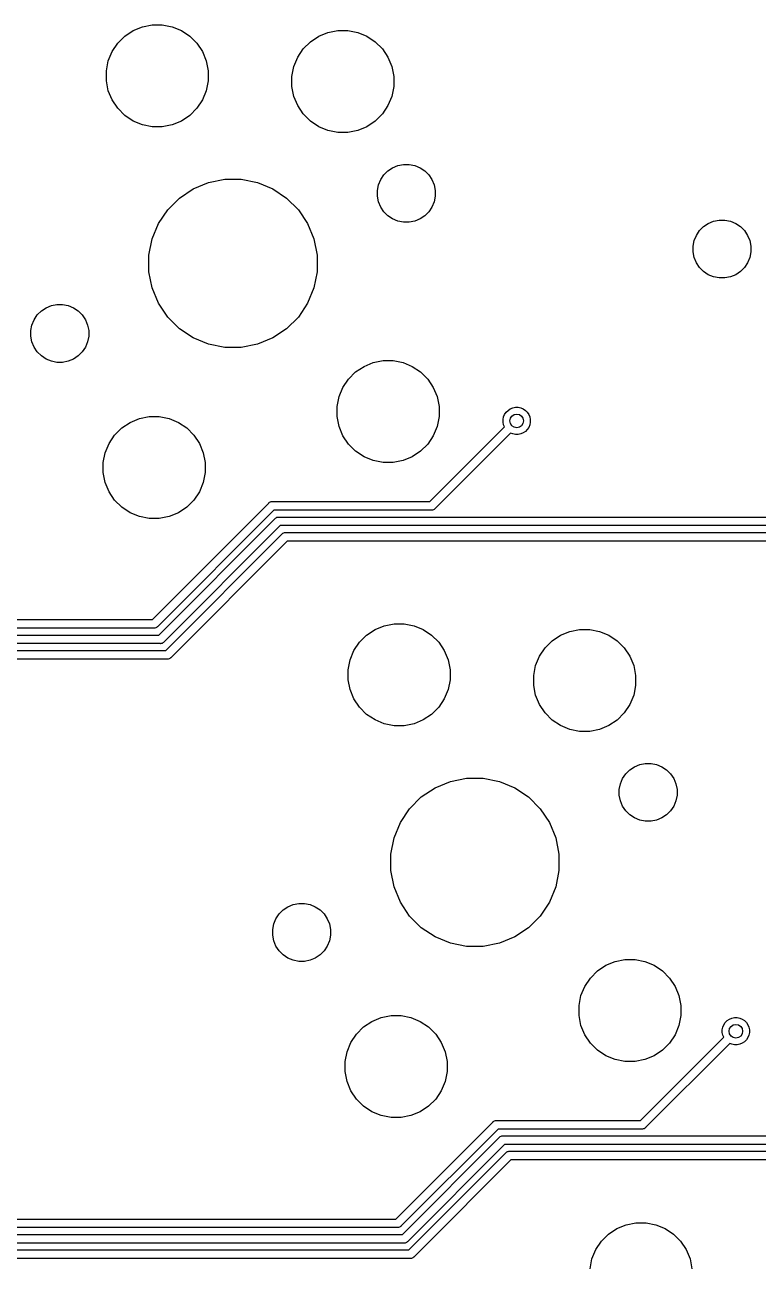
# Model space of a CAD drawing. Extents: x 0.3 to 11, y -13.3 to 4.6.
# Drawn here: x 8.258 to 9.108, y -9.626 to -8.19 of the extents above; entities that cross this region are included whole.
import ezdxf

# ---------------------------------------------------------------- set-up
doc = ezdxf.new("R2010")
doc.units = 0
doc.header["$MEASUREMENT"] = 0
doc.layers.add('BLACK', color=7, linetype='CONTINUOUS')

msp = doc.modelspace()

# ---------------------------------------------------------------- linework, layer by layer
at = {"layer": 'BLACK', "linetype": 'CONTINUOUS'}
for p, q in [((8.37388, -8.20297), (8.38355, -8.19651)), ((8.38355, -8.19651), (8.3943, -8.19205)), ((8.3943, -8.19205), (8.40571, -8.18978)), ((8.40571, -8.18978), (8.41734, -8.18978)), ((8.41734, -8.18978), (8.42875, -8.19205)), ((8.42875, -8.19205), (8.4395, -8.19651)), ((8.4395, -8.19651), (8.44917, -8.20297)), ((8.59852, -8.20307), (8.60926, -8.19862)), ((8.60926, -8.19862), (8.62067, -8.19635)), ((8.62067, -8.19635), (8.63231, -8.19635)), ((8.63231, -8.19635), (8.64372, -8.19862)), ((8.64372, -8.19862), (8.65446, -8.20307)), ((8.35919, -8.22087), (8.36566, -8.21119)), ((8.36566, -8.21119), (8.37388, -8.20297)), ((8.44917, -8.20297), (8.4574, -8.21119)), ((8.4574, -8.21119), (8.46386, -8.22087)), ((8.58062, -8.21776), (8.58885, -8.20953)), ((8.58885, -8.20953), (8.59852, -8.20307)), ((8.65446, -8.20307), (8.66414, -8.20953)), ((8.66414, -8.20953), (8.67236, -8.21776)), ((8.35474, -8.23161), (8.35919, -8.22087)), ((8.46386, -8.22087), (8.46831, -8.23161)), ((8.56971, -8.23818), (8.57416, -8.22743)), ((8.57416, -8.22743), (8.58062, -8.21776)), ((8.67236, -8.21776), (8.67882, -8.22743)), ((8.67882, -8.22743), (8.68328, -8.23818)), ((8.35247, -8.24302), (8.35474, -8.23161)), ((8.35247, -8.25466), (8.35247, -8.24302)), ((8.46831, -8.23161), (8.47058, -8.24302)), ((8.47058, -8.24302), (8.47058, -8.25466)), ((8.56744, -8.24959), (8.56971, -8.23818)), ((8.68328, -8.23818), (8.68555, -8.24959)), ((8.35474, -8.26607), (8.35247, -8.25466)), ((8.47058, -8.25466), (8.46831, -8.26607)), ((8.56744, -8.26122), (8.56744, -8.24959)), ((8.68555, -8.24959), (8.68555, -8.26122)), ((8.35919, -8.27681), (8.35474, -8.26607)), ((8.46831, -8.26607), (8.46386, -8.27681)), ((8.56971, -8.27263), (8.56744, -8.26122)), ((8.57416, -8.28338), (8.56971, -8.27263)), ((8.68328, -8.27263), (8.67882, -8.28338)), ((8.68555, -8.26122), (8.68328, -8.27263)), ((8.36566, -8.28648), (8.35919, -8.27681)), ((8.37388, -8.29471), (8.36566, -8.28648)), ((8.4574, -8.28648), (8.44917, -8.29471)), ((8.46386, -8.27681), (8.4574, -8.28648)), ((8.58062, -8.29305), (8.57416, -8.28338)), ((8.67882, -8.28338), (8.67236, -8.29305)), ((8.38355, -8.30117), (8.37388, -8.29471)), ((8.3943, -8.30563), (8.38355, -8.30117)), ((8.4395, -8.30117), (8.42875, -8.30563)), ((8.44917, -8.29471), (8.4395, -8.30117)), ((8.58885, -8.30128), (8.58062, -8.29305)), ((8.59852, -8.30774), (8.58885, -8.30128)), ((8.66414, -8.30128), (8.65446, -8.30774)), ((8.67236, -8.29305), (8.66414, -8.30128)), ((8.40571, -8.30789), (8.3943, -8.30563)), ((8.41734, -8.30789), (8.40571, -8.30789)), ((8.42875, -8.30563), (8.41734, -8.30789)), ((8.60926, -8.31219), (8.59852, -8.30774)), ((8.62067, -8.31446), (8.60926, -8.31219)), ((8.63231, -8.31446), (8.62067, -8.31446)), ((8.64372, -8.31219), (8.63231, -8.31446)), ((8.65446, -8.30774), (8.64372, -8.31219)), ((8.67403, -8.36356), (8.67869, -8.3589)), ((8.67869, -8.3589), (8.68418, -8.35523)), ((8.68418, -8.35523), (8.69028, -8.35271)), ((8.69028, -8.35271), (8.69675, -8.35142)), ((8.69675, -8.35142), (8.70335, -8.35142)), ((8.70335, -8.35142), (8.70982, -8.35271)), ((8.70982, -8.35271), (8.71592, -8.35523)), ((8.71592, -8.35523), (8.7214, -8.3589)), ((8.7214, -8.3589), (8.72607, -8.36356)), ((8.45312, -8.37968), (8.47086, -8.37234)), ((8.47086, -8.37234), (8.48968, -8.36859)), ((8.48968, -8.36859), (8.50888, -8.36859)), ((8.50888, -8.36859), (8.5277, -8.37234)), ((8.5277, -8.37234), (8.54544, -8.37968)), ((8.66784, -8.37515), (8.67036, -8.36905)), ((8.67036, -8.36905), (8.67403, -8.36356)), ((8.72607, -8.36356), (8.72974, -8.36905)), ((8.72974, -8.36905), (8.73226, -8.37515)), ((8.43717, -8.39035), (8.45312, -8.37968)), ((8.54544, -8.37968), (8.5614, -8.39035)), ((8.66655, -8.38162), (8.66784, -8.37515)), ((8.66655, -8.38822), (8.66655, -8.38162)), ((8.73226, -8.37515), (8.73355, -8.38162)), ((8.73355, -8.38162), (8.73355, -8.38822)), ((8.42359, -8.40392), (8.43717, -8.39035)), ((8.5614, -8.39035), (8.57497, -8.40392)), ((8.66784, -8.39469), (8.66655, -8.38822)), ((8.67036, -8.40079), (8.66784, -8.39469)), ((8.67403, -8.40627), (8.67036, -8.40079)), ((8.72974, -8.40079), (8.72607, -8.40627)), ((8.73226, -8.39469), (8.72974, -8.40079)), ((8.73355, -8.38822), (8.73226, -8.39469)), ((8.41293, -8.41988), (8.42359, -8.40392)), ((8.57497, -8.40392), (8.58563, -8.41988)), ((8.67869, -8.41094), (8.67403, -8.40627)), ((8.68418, -8.41461), (8.67869, -8.41094)), ((8.69028, -8.41713), (8.68418, -8.41461)), ((8.71592, -8.41461), (8.70982, -8.41713)), ((8.7214, -8.41094), (8.71592, -8.41461)), ((8.72607, -8.40627), (8.7214, -8.41094)), ((9.05604, -8.41724), (9.06252, -8.41595)), ((9.06252, -8.41595), (9.06912, -8.41595)), ((9.06912, -8.41595), (9.07559, -8.41724)), ((8.40558, -8.43761), (8.41293, -8.41988)), ((8.58563, -8.41988), (8.59298, -8.43761)), ((8.69675, -8.41842), (8.69028, -8.41713)), ((8.70335, -8.41842), (8.69675, -8.41842)), ((8.70982, -8.41713), (8.70335, -8.41842)), ((9.03613, -8.43358), (9.0398, -8.42809)), ((9.0398, -8.42809), (9.04446, -8.42343)), ((9.04446, -8.42343), (9.04995, -8.41976)), ((9.04995, -8.41976), (9.05604, -8.41724)), ((9.07559, -8.41724), (9.08168, -8.41976)), ((9.08168, -8.41976), (9.08717, -8.42343)), ((9.08717, -8.42343), (9.09184, -8.42809)), ((9.09184, -8.42809), (9.0955, -8.43358)), ((8.40184, -8.45644), (8.40558, -8.43761)), ((8.59298, -8.43761), (8.59672, -8.45644)), ((9.03232, -8.44615), (9.0336, -8.43968)), ((9.0336, -8.43968), (9.03613, -8.43358)), ((9.0955, -8.43358), (9.09803, -8.43968)), ((9.09803, -8.43968), (9.09932, -8.44615)), ((8.40184, -8.47563), (8.40184, -8.45644)), ((8.59672, -8.45644), (8.59672, -8.47563)), ((9.03232, -8.45275), (9.03232, -8.44615)), ((9.0336, -8.45922), (9.03232, -8.45275)), ((9.03613, -8.46532), (9.0336, -8.45922)), ((9.09803, -8.45922), (9.0955, -8.46532)), ((9.09932, -8.45275), (9.09803, -8.45922)), ((9.09932, -8.44615), (9.09932, -8.45275)), ((9.0398, -8.4708), (9.03613, -8.46532)), ((9.04446, -8.47547), (9.0398, -8.4708)), ((9.09184, -8.4708), (9.08717, -8.47547)), ((9.0955, -8.46532), (9.09184, -8.4708)), ((8.40558, -8.49446), (8.40184, -8.47563)), ((8.59672, -8.47563), (8.59298, -8.49446)), ((9.04995, -8.47914), (9.04446, -8.47547)), ((9.05604, -8.48166), (9.04995, -8.47914)), ((9.06252, -8.48295), (9.05604, -8.48166)), ((9.06912, -8.48295), (9.06252, -8.48295)), ((9.07559, -8.48166), (9.06912, -8.48295)), ((9.08168, -8.47914), (9.07559, -8.48166)), ((9.08717, -8.47547), (9.08168, -8.47914)), ((8.41293, -8.51219), (8.40558, -8.49446)), ((8.59298, -8.49446), (8.58563, -8.51219)), ((8.28264, -8.51746), (8.28874, -8.51494)), ((8.28874, -8.51494), (8.29521, -8.51365)), ((8.29521, -8.51365), (8.30181, -8.51365)), ((8.30181, -8.51365), (8.30828, -8.51494)), ((8.30828, -8.51494), (8.31438, -8.51746)), ((8.42359, -8.52815), (8.41293, -8.51219)), ((8.58563, -8.51219), (8.57497, -8.52815)), ((8.2663, -8.53738), (8.26882, -8.53128)), ((8.26882, -8.53128), (8.27249, -8.52579)), ((8.27249, -8.52579), (8.27716, -8.52113)), ((8.27716, -8.52113), (8.28264, -8.51746)), ((8.31438, -8.51746), (8.31987, -8.52113)), ((8.31987, -8.52113), (8.32453, -8.52579)), ((8.32453, -8.52579), (8.3282, -8.53128)), ((8.3282, -8.53128), (8.33072, -8.53738)), ((8.43717, -8.54172), (8.42359, -8.52815)), ((8.57497, -8.52815), (8.5614, -8.54172)), ((8.26501, -8.54385), (8.2663, -8.53738)), ((8.26501, -8.55045), (8.26501, -8.54385)), ((8.33072, -8.53738), (8.33201, -8.54385)), ((8.33201, -8.54385), (8.33201, -8.55045)), ((8.45312, -8.55239), (8.43717, -8.54172)), ((8.5614, -8.54172), (8.54544, -8.55239)), ((8.2663, -8.55692), (8.26501, -8.55045)), ((8.26882, -8.56302), (8.2663, -8.55692)), ((8.33072, -8.55692), (8.3282, -8.56302)), ((8.33201, -8.55045), (8.33072, -8.55692)), ((8.47086, -8.55973), (8.45312, -8.55239)), ((8.48968, -8.56348), (8.47086, -8.55973)), ((8.5277, -8.55973), (8.50888, -8.56348)), ((8.54544, -8.55239), (8.5277, -8.55973)), ((8.27249, -8.5685), (8.26882, -8.56302)), ((8.27716, -8.57317), (8.27249, -8.5685)), ((8.28264, -8.57684), (8.27716, -8.57317)), ((8.31987, -8.57317), (8.31438, -8.57684)), ((8.32453, -8.5685), (8.31987, -8.57317)), ((8.3282, -8.56302), (8.32453, -8.5685)), ((8.50888, -8.56348), (8.48968, -8.56348)), ((8.28874, -8.57936), (8.28264, -8.57684)), ((8.29521, -8.58065), (8.28874, -8.57936)), ((8.30181, -8.58065), (8.29521, -8.58065)), ((8.30828, -8.57936), (8.30181, -8.58065)), ((8.31438, -8.57684), (8.30828, -8.57936)), ((8.64135, -8.59171), (8.65102, -8.58525)), ((8.65102, -8.58525), (8.66177, -8.5808)), ((8.66177, -8.5808), (8.67318, -8.57853)), ((8.67318, -8.57853), (8.68481, -8.57853)), ((8.68481, -8.57853), (8.69622, -8.5808)), ((8.69622, -8.5808), (8.70696, -8.58525)), ((8.70696, -8.58525), (8.71664, -8.59171)), ((8.62666, -8.60961), (8.63312, -8.59994)), ((8.63312, -8.59994), (8.64135, -8.59171)), ((8.71664, -8.59171), (8.72486, -8.59994)), ((8.72486, -8.59994), (8.73133, -8.60961)), ((8.62221, -8.62036), (8.62666, -8.60961)), ((8.73133, -8.60961), (8.73578, -8.62036)), ((8.61994, -8.63177), (8.62221, -8.62036)), ((8.61994, -8.6434), (8.61994, -8.63177)), ((8.73578, -8.62036), (8.73805, -8.63177)), ((8.73805, -8.63177), (8.73805, -8.6434)), ((8.38001, -8.65016), (8.39076, -8.64571)), ((8.39076, -8.64571), (8.40217, -8.64344)), ((8.40217, -8.64344), (8.4138, -8.64344)), ((8.4138, -8.64344), (8.42521, -8.64571)), ((8.42521, -8.64571), (8.43596, -8.65016)), ((8.62221, -8.65481), (8.61994, -8.6434)), ((8.73805, -8.6434), (8.73578, -8.65481)), ((8.8122, -8.64687), (8.81281, -8.64383)), ((8.81281, -8.64383), (8.814, -8.64097)), ((8.814, -8.64097), (8.81572, -8.63839)), ((8.81572, -8.63839), (8.81791, -8.63619)), ((8.81791, -8.63619), (8.82049, -8.63447)), ((8.82049, -8.63447), (8.82336, -8.63328)), ((8.82336, -8.63328), (8.8264, -8.63268)), ((8.8264, -8.63268), (8.8295, -8.63268)), ((8.8295, -8.63268), (8.83255, -8.63328)), ((8.83255, -8.63328), (8.83541, -8.63447)), ((8.83541, -8.63447), (8.83799, -8.63619)), ((8.83799, -8.63619), (8.84019, -8.63839)), ((8.84019, -8.63839), (8.84191, -8.64097)), ((8.84191, -8.64097), (8.8431, -8.64383)), ((8.8431, -8.64383), (8.8437, -8.64687)), ((8.36211, -8.66485), (8.37034, -8.65662)), ((8.37034, -8.65662), (8.38001, -8.65016)), ((8.43596, -8.65016), (8.44563, -8.65662)), ((8.44563, -8.65662), (8.45385, -8.66485)), ((8.62666, -8.66556), (8.62221, -8.65481)), ((8.72746, -8.74185), (8.80884, -8.66046)), ((8.73578, -8.65481), (8.73133, -8.66556)), ((8.80884, -8.66046), (8.81383, -8.65548)), ((8.80884, -8.66046), (8.80884, -8.66046)), ((8.8122, -8.64998), (8.8122, -8.64687)), ((8.81281, -8.65302), (8.8122, -8.64998)), ((8.81383, -8.65548), (8.81281, -8.65302)), ((8.84019, -8.65846), (8.83799, -8.66066)), ((8.84191, -8.65588), (8.84019, -8.65846)), ((8.8431, -8.65302), (8.84191, -8.65588)), ((8.8437, -8.64998), (8.8431, -8.65302)), ((8.8437, -8.64687), (8.8437, -8.64998)), ((8.3512, -8.68527), (8.35565, -8.67452)), ((8.35565, -8.67452), (8.36211, -8.66485)), ((8.45385, -8.66485), (8.46032, -8.67452)), ((8.46032, -8.67452), (8.46477, -8.68527)), ((8.63312, -8.67523), (8.62666, -8.66556)), ((8.73133, -8.66556), (8.72486, -8.67523)), ((8.81591, -8.66754), (8.73324, -8.75021)), ((8.8209, -8.66255), (8.81591, -8.66753)), ((8.81591, -8.66753), (8.81591, -8.66754)), ((8.82336, -8.66357), (8.8209, -8.66255)), ((8.8264, -8.66417), (8.82336, -8.66357)), ((8.8295, -8.66417), (8.8264, -8.66417)), ((8.83255, -8.66357), (8.8295, -8.66417)), ((8.83541, -8.66238), (8.83255, -8.66357)), ((8.83799, -8.66066), (8.83541, -8.66238)), ((8.34893, -8.69668), (8.3512, -8.68527)), ((8.46477, -8.68527), (8.46704, -8.69668)), ((8.64135, -8.68345), (8.63312, -8.67523)), ((8.65102, -8.68992), (8.64135, -8.68345)), ((8.71664, -8.68345), (8.70696, -8.68992)), ((8.72486, -8.67523), (8.71664, -8.68345)), ((8.34893, -8.70831), (8.34893, -8.69668)), ((8.46704, -8.69668), (8.46704, -8.70831)), ((8.66177, -8.69437), (8.65102, -8.68992)), ((8.67318, -8.69664), (8.66177, -8.69437)), ((8.68481, -8.69664), (8.67318, -8.69664)), ((8.69622, -8.69437), (8.68481, -8.69664)), ((8.70696, -8.68992), (8.69622, -8.69437)), ((8.3512, -8.71972), (8.34893, -8.70831)), ((8.46704, -8.70831), (8.46477, -8.71972)), ((8.35565, -8.73047), (8.3512, -8.71972)), ((8.36211, -8.74014), (8.35565, -8.73047)), ((8.46032, -8.73047), (8.45385, -8.74014)), ((8.46477, -8.71972), (8.46032, -8.73047)), ((8.37034, -8.74836), (8.36211, -8.74014)), ((8.4058, -8.87847), (8.54078, -8.74349)), ((8.45385, -8.74014), (8.44563, -8.74836)), ((8.54078, -8.74349), (8.54094, -8.7433)), ((8.54094, -8.7433), (8.5417, -8.74267)), ((8.5417, -8.74267), (8.54257, -8.74221)), ((8.54257, -8.74221), (8.54351, -8.74192)), ((8.54351, -8.74192), (8.54449, -8.74183)), ((8.54449, -8.74183), (8.54473, -8.74185)), ((8.54473, -8.74185), (8.72746, -8.74185)), ((8.38001, -8.75483), (8.37034, -8.74836)), ((8.39076, -8.75928), (8.38001, -8.75483)), ((8.40217, -8.76155), (8.39076, -8.75928)), ((8.54656, -8.75185), (8.41158, -8.88683)), ((8.42521, -8.75928), (8.4138, -8.76155)), ((8.43596, -8.75483), (8.42521, -8.75928)), ((8.44563, -8.74836), (8.43596, -8.75483)), ((8.72928, -8.75185), (8.54656, -8.75185)), ((8.54818, -8.76136), (8.54834, -8.76117)), ((8.54834, -8.76117), (8.5491, -8.76055)), ((8.5491, -8.76055), (8.54997, -8.76008)), ((8.54997, -8.76008), (8.55091, -8.7598)), ((8.55091, -8.7598), (8.55165, -8.75972)), ((8.55165, -8.75972), (8.55189, -8.7597)), ((8.55189, -8.7597), (8.55214, -8.75972)), ((8.55214, -8.75972), (9.18557, -8.75972)), ((8.72953, -8.75187), (8.72928, -8.75185)), ((8.72977, -8.75185), (8.72953, -8.75187)), ((8.73051, -8.75178), (8.72977, -8.75185)), ((8.73145, -8.75149), (8.73051, -8.75178)), ((8.73232, -8.75103), (8.73145, -8.75149)), ((8.73308, -8.7504), (8.73232, -8.75103)), ((8.73324, -8.75021), (8.73308, -8.7504)), ((8.4138, -8.76155), (8.40217, -8.76155)), ((8.4132, -8.89634), (8.54818, -8.76136)), ((8.55396, -8.76972), (8.41898, -8.90471)), ((9.18739, -8.76972), (8.55396, -8.76972)), ((8.42123, -8.91422), (8.55621, -8.77924)), ((8.56199, -8.7876), (8.42701, -8.92258)), ((8.55621, -8.77924), (8.55637, -8.77905)), ((8.55637, -8.77905), (8.55713, -8.77842)), ((8.55713, -8.77842), (8.558, -8.77796)), ((8.558, -8.77796), (8.55809, -8.77793)), ((8.55809, -8.77793), (8.55894, -8.77767)), ((8.55894, -8.77767), (8.55992, -8.77758)), ((8.55992, -8.77758), (8.56017, -8.7776)), ((8.56017, -8.7776), (9.19297, -8.7776)), ((9.1948, -8.7876), (8.56199, -8.7876)), ((7.75623, -8.87847), (8.4058, -8.87847)), ((8.40762, -8.88847), (7.75805, -8.88847)), ((8.40787, -8.88849), (8.40762, -8.88847)), ((8.40885, -8.8884), (8.40787, -8.88849)), ((8.40979, -8.88811), (8.40885, -8.8884)), ((8.41066, -8.88765), (8.40979, -8.88811)), ((8.41082, -8.88752), (8.41066, -8.88765)), ((8.41142, -8.88702), (8.41082, -8.88752)), ((8.41158, -8.88683), (8.41142, -8.88702)), ((8.6541, -8.89653), (8.66377, -8.89007)), ((8.66377, -8.89007), (8.67452, -8.88562)), ((8.67452, -8.88562), (8.68593, -8.88335)), ((8.68593, -8.88335), (8.69756, -8.88335)), ((8.69756, -8.88335), (8.70897, -8.88562)), ((8.70897, -8.88562), (8.71972, -8.89007)), ((8.71972, -8.89007), (8.72939, -8.89653)), ((8.88948, -8.89218), (8.90089, -8.88991)), ((8.90089, -8.88991), (8.91252, -8.88991)), ((8.91252, -8.88991), (8.92393, -8.89218)), ((7.76363, -8.89634), (8.4132, -8.89634)), ((8.41898, -8.90471), (8.41882, -8.9049)), ((8.63941, -8.91443), (8.64587, -8.90476)), ((8.64587, -8.90476), (8.6541, -8.89653)), ((8.72939, -8.89653), (8.73762, -8.90476)), ((8.73762, -8.90476), (8.74408, -8.91443)), ((8.86084, -8.91132), (8.86906, -8.9031)), ((8.86906, -8.9031), (8.87874, -8.89663)), ((8.87874, -8.89663), (8.88948, -8.89218)), ((8.92393, -8.89218), (8.93468, -8.89663)), ((8.93468, -8.89663), (8.94435, -8.9031)), ((8.94435, -8.9031), (8.95258, -8.91132)), ((8.41503, -8.90634), (7.76546, -8.90634)), ((7.77103, -8.91422), (8.42123, -8.91422)), ((8.41527, -8.90637), (8.41503, -8.90634)), ((8.41552, -8.90634), (8.41527, -8.90637)), ((8.41625, -8.90627), (8.41552, -8.90634)), ((8.41719, -8.90599), (8.41625, -8.90627)), ((8.41806, -8.90552), (8.41719, -8.90599)), ((8.41882, -8.9049), (8.41806, -8.90552)), ((8.63496, -8.92518), (8.63941, -8.91443)), ((8.74408, -8.91443), (8.74853, -8.92518)), ((8.85437, -8.92099), (8.86084, -8.91132)), ((8.95258, -8.91132), (8.95904, -8.92099)), ((8.42305, -8.92422), (7.77286, -8.92422)), ((8.4233, -8.92424), (8.42305, -8.92422)), ((8.42428, -8.92415), (8.4233, -8.92424)), ((8.42522, -8.92386), (8.42428, -8.92415)), ((8.42609, -8.9234), (8.42522, -8.92386)), ((8.42625, -8.92327), (8.42609, -8.9234)), ((8.42685, -8.92277), (8.42625, -8.92327)), ((8.42701, -8.92258), (8.42685, -8.92277)), ((8.63269, -8.93659), (8.63496, -8.92518)), ((8.74853, -8.92518), (8.7508, -8.93659)), ((8.84765, -8.94315), (8.84992, -8.93174)), ((8.84992, -8.93174), (8.85437, -8.92099)), ((8.95904, -8.92099), (8.96349, -8.93174)), ((8.96349, -8.93174), (8.96576, -8.94315)), ((8.63269, -8.94822), (8.63269, -8.93659)), ((8.7508, -8.93659), (8.7508, -8.94822)), ((8.84765, -8.95478), (8.84765, -8.94315)), ((8.96576, -8.94315), (8.96576, -8.95478)), ((8.63496, -8.95963), (8.63269, -8.94822)), ((8.63941, -8.97038), (8.63496, -8.95963)), ((8.74853, -8.95963), (8.74408, -8.97038)), ((8.7508, -8.94822), (8.74853, -8.95963)), ((8.84992, -8.96619), (8.84765, -8.95478)), ((8.96576, -8.95478), (8.96349, -8.96619)), ((8.64587, -8.98005), (8.63941, -8.97038)), ((8.74408, -8.97038), (8.73762, -8.98005)), ((8.85437, -8.97694), (8.84992, -8.96619)), ((8.96349, -8.96619), (8.95904, -8.97694)), ((8.6541, -8.98827), (8.64587, -8.98005)), ((8.66377, -8.99474), (8.6541, -8.98827)), ((8.72939, -8.98827), (8.71972, -8.99474)), ((8.73762, -8.98005), (8.72939, -8.98827)), ((8.86084, -8.98661), (8.85437, -8.97694)), ((8.86906, -8.99484), (8.86084, -8.98661)), ((8.95258, -8.98661), (8.94435, -8.99484)), ((8.95904, -8.97694), (8.95258, -8.98661)), ((8.67452, -8.99919), (8.66377, -8.99474)), ((8.68593, -9.00146), (8.67452, -8.99919)), ((8.69756, -9.00146), (8.68593, -9.00146)), ((8.70897, -8.99919), (8.69756, -9.00146)), ((8.71972, -8.99474), (8.70897, -8.99919)), ((8.87874, -9.0013), (8.86906, -8.99484)), ((8.88948, -9.00575), (8.87874, -9.0013)), ((8.93468, -9.0013), (8.92393, -9.00575)), ((8.94435, -8.99484), (8.93468, -9.0013)), ((8.90089, -9.00802), (8.88948, -9.00575)), ((8.91252, -9.00802), (8.90089, -9.00802)), ((8.92393, -9.00575), (8.91252, -9.00802)), ((8.9644, -9.04879), (8.97049, -9.04627)), ((8.97049, -9.04627), (8.97697, -9.04498)), ((8.97697, -9.04498), (8.98357, -9.04498)), ((8.98357, -9.04498), (8.99004, -9.04627)), ((8.99004, -9.04627), (8.99613, -9.04879)), ((8.75108, -9.0659), (8.7699, -9.06216)), ((8.7699, -9.06216), (8.78909, -9.06216)), ((8.78909, -9.06216), (8.80792, -9.0659)), ((8.94805, -9.06871), (8.95058, -9.06261)), ((8.95058, -9.06261), (8.95424, -9.05713)), ((8.95424, -9.05713), (8.95891, -9.05246)), ((8.95891, -9.05246), (8.9644, -9.04879)), ((8.99613, -9.04879), (9.00162, -9.05246)), ((9.00162, -9.05246), (9.00629, -9.05713)), ((9.00629, -9.05713), (9.00995, -9.06261)), ((9.00995, -9.06261), (9.01248, -9.06871)), ((8.71738, -9.08391), (8.73334, -9.07325)), ((8.73334, -9.07325), (8.75108, -9.0659)), ((8.80792, -9.0659), (8.82565, -9.07325)), ((8.82565, -9.07325), (8.84161, -9.08391)), ((8.94677, -9.07518), (8.94805, -9.06871)), ((8.94677, -9.08178), (8.94677, -9.07518)), ((9.01248, -9.06871), (9.01377, -9.07518)), ((9.01377, -9.07518), (9.01377, -9.08178)), ((8.70381, -9.09748), (8.71738, -9.08391)), ((8.84161, -9.08391), (8.85519, -9.09748)), ((8.94805, -9.08825), (8.94677, -9.08178)), ((8.95058, -9.09435), (8.94805, -9.08825)), ((9.01248, -9.08825), (9.00995, -9.09435)), ((9.01377, -9.08178), (9.01248, -9.08825)), ((8.69315, -9.11344), (8.70381, -9.09748)), ((8.85519, -9.09748), (8.86585, -9.11344)), ((8.95424, -9.09984), (8.95058, -9.09435)), ((8.95891, -9.1045), (8.95424, -9.09984)), ((8.9644, -9.10817), (8.95891, -9.1045)), ((9.00162, -9.1045), (8.99613, -9.10817)), ((9.00629, -9.09984), (9.00162, -9.1045)), ((9.00995, -9.09435), (9.00629, -9.09984)), ((8.6858, -9.13117), (8.69315, -9.11344)), ((8.86585, -9.11344), (8.87319, -9.13117)), ((8.97049, -9.11069), (8.9644, -9.10817)), ((8.97697, -9.11198), (8.97049, -9.11069)), ((8.98357, -9.11198), (8.97697, -9.11198)), ((8.99004, -9.11069), (8.98357, -9.11198)), ((8.99613, -9.10817), (8.99004, -9.11069)), ((8.68206, -9.15), (8.6858, -9.13117)), ((8.87319, -9.13117), (8.87694, -9.15)), ((8.68206, -9.16919), (8.68206, -9.15)), ((8.87694, -9.15), (8.87694, -9.16919)), ((8.6858, -9.18802), (8.68206, -9.16919)), ((8.87694, -9.16919), (8.87319, -9.18802)), ((8.69315, -9.20575), (8.6858, -9.18802)), ((8.87319, -9.18802), (8.86585, -9.20575)), ((8.70381, -9.22171), (8.69315, -9.20575)), ((8.86585, -9.20575), (8.85519, -9.22171)), ((8.54904, -9.22484), (8.55271, -9.21936)), ((8.55271, -9.21936), (8.55737, -9.21469)), ((8.55737, -9.21469), (8.56286, -9.21103)), ((8.56286, -9.21103), (8.56896, -9.2085)), ((8.56896, -9.2085), (8.57543, -9.20721)), ((8.57543, -9.20721), (8.58203, -9.20721)), ((8.58203, -9.20721), (8.5885, -9.2085)), ((8.5885, -9.2085), (8.5946, -9.21103)), ((8.5946, -9.21103), (8.60008, -9.21469)), ((8.60008, -9.21469), (8.60475, -9.21936)), ((8.60475, -9.21936), (8.60842, -9.22484)), ((8.54523, -9.23741), (8.54652, -9.23094)), ((8.54652, -9.23094), (8.54904, -9.22484)), ((8.60842, -9.22484), (8.61094, -9.23094)), ((8.61094, -9.23094), (8.61223, -9.23741)), ((8.71738, -9.23528), (8.70381, -9.22171)), ((8.85519, -9.22171), (8.84161, -9.23528)), ((8.54523, -9.24401), (8.54523, -9.23741)), ((8.54652, -9.25048), (8.54523, -9.24401)), ((8.61223, -9.24401), (8.61094, -9.25048)), ((8.61223, -9.23741), (8.61223, -9.24401)), ((8.73334, -9.24595), (8.71738, -9.23528)), ((8.75108, -9.25329), (8.73334, -9.24595)), ((8.82565, -9.24595), (8.80792, -9.25329)), ((8.84161, -9.23528), (8.82565, -9.24595)), ((8.54904, -9.25658), (8.54652, -9.25048)), ((8.55271, -9.26207), (8.54904, -9.25658)), ((8.55737, -9.26673), (8.55271, -9.26207)), ((8.60475, -9.26207), (8.60008, -9.26673)), ((8.60842, -9.25658), (8.60475, -9.26207)), ((8.61094, -9.25048), (8.60842, -9.25658)), ((8.7699, -9.25704), (8.75108, -9.25329)), ((8.78909, -9.25704), (8.7699, -9.25704)), ((8.80792, -9.25329), (8.78909, -9.25704)), ((8.56286, -9.2704), (8.55737, -9.26673)), ((8.56896, -9.27293), (8.56286, -9.2704)), ((8.57543, -9.27421), (8.56896, -9.27293)), ((8.58203, -9.27421), (8.57543, -9.27421)), ((8.5885, -9.27293), (8.58203, -9.27421)), ((8.5946, -9.2704), (8.5885, -9.27293)), ((8.60008, -9.26673), (8.5946, -9.2704)), ((8.93124, -9.27881), (8.94198, -9.27436)), ((8.94198, -9.27436), (8.95339, -9.27209)), ((8.95339, -9.27209), (8.96503, -9.27209)), ((8.96503, -9.27209), (8.97643, -9.27436)), ((8.97643, -9.27436), (8.98718, -9.27881)), ((8.91334, -9.2935), (8.92156, -9.28527)), ((8.92156, -9.28527), (8.93124, -9.27881)), ((8.98718, -9.27881), (8.99685, -9.28527)), ((8.99685, -9.28527), (9.00508, -9.2935)), ((8.90242, -9.31392), (8.90688, -9.30317)), ((8.90688, -9.30317), (8.91334, -9.2935)), ((9.00508, -9.2935), (9.01154, -9.30317)), ((9.01154, -9.30317), (9.01599, -9.31392)), ((8.90015, -9.32533), (8.90242, -9.31392)), ((9.01599, -9.31392), (9.01826, -9.32533)), ((8.90015, -9.33696), (8.90015, -9.32533)), ((9.01826, -9.32533), (9.01826, -9.33696)), ((8.65055, -9.35018), (8.66023, -9.34372)), ((8.66023, -9.34372), (8.67097, -9.33927)), ((8.67097, -9.33927), (8.68238, -9.337)), ((8.68238, -9.337), (8.69402, -9.337)), ((8.69402, -9.337), (8.70543, -9.33927)), ((8.70543, -9.33927), (8.71617, -9.34372)), ((8.71617, -9.34372), (8.72585, -9.35018)), ((8.90242, -9.34837), (8.90015, -9.33696)), ((8.90688, -9.35912), (8.90242, -9.34837)), ((9.01599, -9.34837), (9.01154, -9.35912)), ((9.01826, -9.33696), (9.01599, -9.34837)), ((9.06675, -9.35052), (9.06793, -9.34766)), ((9.06793, -9.34766), (9.06966, -9.34508)), ((9.06966, -9.34508), (9.07185, -9.34289)), ((9.07185, -9.34289), (9.07443, -9.34116)), ((9.07443, -9.34116), (9.0773, -9.33998)), ((9.0773, -9.33998), (9.08034, -9.33937)), ((9.08034, -9.33937), (9.08344, -9.33937)), ((9.08344, -9.33937), (9.08648, -9.33998)), ((9.08648, -9.33998), (9.08935, -9.34116)), ((9.08935, -9.34116), (9.09193, -9.34289)), ((9.09193, -9.34289), (9.09412, -9.34508)), ((9.09412, -9.34508), (9.09585, -9.34766)), ((9.09585, -9.34766), (9.09703, -9.35052)), ((8.63587, -9.36808), (8.64233, -9.35841)), ((8.64233, -9.35841), (8.65055, -9.35018)), ((8.72585, -9.35018), (8.73407, -9.35841)), ((8.73407, -9.35841), (8.74053, -9.36808)), ((8.91334, -9.36879), (8.90688, -9.35912)), ((8.97155, -9.45839), (9.06777, -9.36217)), ((9.01154, -9.35912), (9.00508, -9.36879)), ((9.06614, -9.35357), (9.06675, -9.35052)), ((9.06614, -9.35667), (9.06614, -9.35357)), ((9.06675, -9.35971), (9.06614, -9.35667)), ((9.06777, -9.36217), (9.06675, -9.35971)), ((9.09585, -9.36258), (9.09412, -9.36516)), ((9.09703, -9.35971), (9.09585, -9.36258)), ((9.09703, -9.35052), (9.09764, -9.35357)), ((9.09764, -9.35667), (9.09703, -9.35971)), ((9.09764, -9.35357), (9.09764, -9.35667)), ((8.63141, -9.37883), (8.63587, -9.36808)), ((8.74053, -9.36808), (8.74499, -9.37883)), ((8.92156, -9.37702), (8.91334, -9.36879)), ((8.93124, -9.38348), (8.92156, -9.37702)), ((9.07484, -9.36924), (8.97733, -9.46675)), ((8.99685, -9.37702), (8.98718, -9.38348)), ((9.00508, -9.36879), (8.99685, -9.37702)), ((9.0773, -9.37026), (9.07484, -9.36924)), ((9.08034, -9.37087), (9.0773, -9.37026)), ((9.08344, -9.37087), (9.08034, -9.37087)), ((9.08648, -9.37026), (9.08344, -9.37087)), ((9.08935, -9.36907), (9.08648, -9.37026)), ((9.09193, -9.36735), (9.08935, -9.36907)), ((9.09412, -9.36516), (9.09193, -9.36735)), ((8.62915, -9.39024), (8.63141, -9.37883)), ((8.62915, -9.40187), (8.62915, -9.39024)), ((8.74499, -9.37883), (8.74726, -9.39024)), ((8.74726, -9.39024), (8.74726, -9.40187)), ((8.94198, -9.38793), (8.93124, -9.38348)), ((8.95339, -9.3902), (8.94198, -9.38793)), ((8.96503, -9.3902), (8.95339, -9.3902)), ((8.97643, -9.38793), (8.96503, -9.3902)), ((8.98718, -9.38348), (8.97643, -9.38793)), ((8.63141, -9.41328), (8.62915, -9.40187)), ((8.74726, -9.40187), (8.74499, -9.41328)), ((8.63587, -9.42403), (8.63141, -9.41328)), ((8.74499, -9.41328), (8.74053, -9.42403)), ((8.64233, -9.4337), (8.63587, -9.42403)), ((8.65055, -9.44193), (8.64233, -9.4337)), ((8.73407, -9.4337), (8.72585, -9.44193)), ((8.74053, -9.42403), (8.73407, -9.4337)), ((8.66023, -9.44839), (8.65055, -9.44193)), ((8.67097, -9.45284), (8.66023, -9.44839)), ((8.71617, -9.44839), (8.70543, -9.45284)), ((8.72585, -9.44193), (8.71617, -9.44839)), ((8.68238, -9.45511), (8.67097, -9.45284)), ((8.69402, -9.45511), (8.68238, -9.45511)), ((8.68809, -9.57256), (8.80062, -9.46002)), ((8.70543, -9.45284), (8.69402, -9.45511)), ((8.80062, -9.46002), (8.80078, -9.45983)), ((8.80078, -9.45983), (8.80154, -9.45921)), ((8.80154, -9.45921), (8.80241, -9.45874)), ((8.80241, -9.45874), (8.80335, -9.45846)), ((8.80335, -9.45846), (8.80409, -9.45839)), ((8.80409, -9.45839), (8.80433, -9.45836)), ((8.80409, -9.45839), (8.80409, -9.45839)), ((8.80433, -9.45836), (8.80458, -9.45839)), ((8.80458, -9.45839), (8.97155, -9.45839)), ((8.8064, -9.46839), (8.69387, -9.58092)), ((8.69549, -9.59043), (8.80803, -9.4779)), ((8.97338, -9.46839), (8.8064, -9.46839)), ((8.80803, -9.4779), (8.80818, -9.47771)), ((8.80818, -9.47771), (8.80894, -9.47708)), ((8.80894, -9.47708), (8.80981, -9.47662)), ((8.80981, -9.47662), (8.81075, -9.47633)), ((8.81075, -9.47633), (8.81149, -9.47626)), ((8.81149, -9.47626), (8.81173, -9.47624)), ((8.81149, -9.47626), (8.81149, -9.47626)), ((8.81173, -9.47624), (8.81198, -9.47626)), ((8.81198, -9.47626), (9.42415, -9.47626)), ((8.97362, -9.46841), (8.97338, -9.46839)), ((8.97387, -9.46839), (8.97362, -9.46841)), ((8.9746, -9.46831), (8.97387, -9.46839)), ((8.97554, -9.46803), (8.9746, -9.46831)), ((8.97641, -9.46756), (8.97554, -9.46803)), ((8.97717, -9.46694), (8.97641, -9.46756)), ((8.97733, -9.46675), (8.97717, -9.46694)), ((8.81381, -9.48626), (8.70127, -9.5988)), ((9.42597, -9.48626), (8.81381, -9.48626)), ((8.71207, -9.59913), (8.81543, -9.49577)), ((8.82121, -9.50413), (8.71914, -9.6062)), ((8.81543, -9.49577), (8.81559, -9.49558)), ((8.81559, -9.49558), (8.81635, -9.49496)), ((8.81635, -9.49496), (8.81722, -9.49449)), ((8.81722, -9.49449), (8.81816, -9.49421)), ((8.81816, -9.49421), (8.81889, -9.49413)), ((8.81889, -9.49413), (8.81914, -9.49411)), ((8.81914, -9.49411), (8.81938, -9.49413)), ((8.81938, -9.49413), (9.43155, -9.49413)), ((9.43338, -9.50413), (8.82121, -9.50413)), ((7.63572, -9.57256), (8.68809, -9.57256)), ((8.94399, -9.58363), (8.95474, -9.57918)), ((8.95474, -9.57918), (8.96615, -9.57691)), ((8.96615, -9.57691), (8.97778, -9.57691)), ((8.97778, -9.57691), (8.98919, -9.57918)), ((8.98919, -9.57918), (8.99994, -9.58363)), ((7.52341, -9.59043), (8.69549, -9.59043)), ((8.68991, -9.58256), (7.63389, -9.58256)), ((8.69016, -9.58258), (8.68991, -9.58256)), ((8.6904, -9.58256), (8.69016, -9.58258)), ((8.69114, -9.58249), (8.6904, -9.58256)), ((8.69208, -9.5822), (8.69114, -9.58249)), ((8.69295, -9.58174), (8.69208, -9.5822)), ((8.69371, -9.58111), (8.69295, -9.58174)), ((8.69387, -9.58092), (8.69371, -9.58111)), ((8.92609, -9.59832), (8.93432, -9.59009)), ((8.93432, -9.59009), (8.94399, -9.58363)), ((8.99994, -9.58363), (9.00961, -9.59009)), ((9.00961, -9.59009), (9.01783, -9.59832)), ((7.37108, -9.60831), (8.70289, -9.60831)), ((8.69732, -9.60043), (7.52159, -9.60043)), ((8.69756, -9.60046), (8.69732, -9.60043)), ((8.69781, -9.60043), (8.69756, -9.60046)), ((8.69854, -9.60036), (8.69781, -9.60043)), ((8.69948, -9.60008), (8.69854, -9.60036)), ((8.70035, -9.59961), (8.69948, -9.60008)), ((8.70111, -9.59899), (8.70035, -9.59961)), ((8.70127, -9.5988), (8.70111, -9.59899)), ((8.70289, -9.60831), (8.71207, -9.59913)), ((8.71914, -9.6062), (8.70867, -9.61667)), ((8.71207, -9.59913), (8.71207, -9.59913)), ((8.71914, -9.6062), (8.71914, -9.6062)), ((8.91518, -9.61874), (8.91963, -9.60799)), ((8.91963, -9.60799), (8.92609, -9.59832)), ((9.01783, -9.59832), (9.0243, -9.60799)), ((9.0243, -9.60799), (9.02875, -9.61874)), ((8.70472, -9.61831), (7.36925, -9.61831)), ((8.70497, -9.61833), (8.70472, -9.61831)), ((8.70521, -9.61831), (8.70497, -9.61833)), ((8.70595, -9.61824), (8.70521, -9.61831)), ((8.70689, -9.61795), (8.70595, -9.61824)), ((8.70776, -9.61749), (8.70689, -9.61795)), ((8.70852, -9.61686), (8.70776, -9.61749)), ((8.70867, -9.61667), (8.70852, -9.61686)), ((8.91291, -9.63015), (8.91518, -9.61874)), ((9.02875, -9.61874), (9.03102, -9.63015))]:
    msp.add_line(p, q, dxfattribs=at)
at = {"layer": 'BLACK'}
for centre in [(8.82795, -8.64843), (9.08189, -9.35512)]:
    msp.add_circle(centre, 0.00787, dxfattribs=at)

doc.saveas('drawing.dxf')
